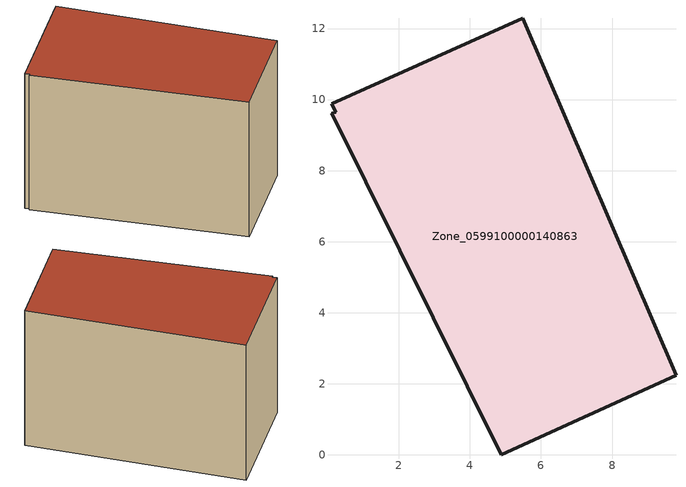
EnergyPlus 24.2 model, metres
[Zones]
Zone_0599100000140863
 floor ground (C_G): 0.1,9.88 5.49,12.29 9.8,2.24 4.88,0 0.11,9.61 0.22,9.65 z0
 wall outside (C_F): 9.8,2.24 5.49,12.29 0.1,9.88 0.22,9.65 0.11,9.61 4.88,0 9.8,2.24 z0:7.74
 roof outside (C_R): 5.49,12.29 0.1,9.88 0.22,9.65 0.11,9.61 4.88,0 9.8,2.24 z7.74
[BUILDING]
Pand.0599100000140863: North Axis=0; Terrain=City; Loads Convergence Tolerance Value=0.04; Temperature Convergence Tolerance Value=0.4; Solar Distribution=FullExterior; Maximum Number of Warmup Days=25; Minimum Number of Warmup Days=1
[Site:Location]
Rotterdam.The.Hague.AP_ZH_NLD Design_Conditions: Latitude=51.96; Longitude=4.45; Time Zone=1; Elevation=-4.5
[SITE:GROUNDTEMPERATURE:BUILDINGSURFACE]
18, 18, 18, 18, 18, 18, 18, 18, 18, 18, 18, 18
[MATERIAL] Thermal Absorptance=0.9; Solar Absorptance=0.7; Visible Absorptance=0.7
Name | Roughness | Thickness | Conductivity | Density | Specific Heat
G.TI.1946 | MediumSmooth | 0.15 | 1 | 540 | 1210
F.TI.1946 | Rough | 0.3 | 0.857143 | 1920 | 840
R.TI.1946 | MediumRough | 0.2 | 0.1 | 1500 | 1000
[CONSTRUCTION]
C_G: G.TI.1946
C_F: F.TI.1946
C_R: R.TI.1946
[ZONE]
Zone_0599100000140863: Type=1; Multiplier=1; Ceiling Height=Autocalculate; Volume=Autocalculate; Floor Area=autocalculate; Part of Total Floor Area=Yes
[ZONEINFILTRATION:DESIGNFLOWRATE]
Infil_Zone_0599100000140863: Zone or ZoneList or Space or SpaceList=Zone_0599100000140863; Schedule=AlwaysOn; Design Flow Rate Calculation Method=Flow/Area; Flow Rate per Floor Area=0.003; Constant Term Coefficient=1; Temperature Term Coefficient=0; Velocity Term Coefficient=0; Velocity Squared Term Coefficient=0
[HVACTEMPLATE:ZONE:IDEALLOADSAIRSYSTEM]
Zone_0599100000140863: Maximum Heating Supply Air Temperature=50; Minimum Cooling Supply Air Temperature=13; Maximum Heating Supply Air Humidity Ratio=0.0156; Minimum Cooling Supply Air Humidity Ratio=0.0077; Heating Limit=NoLimit; Cooling Limit=NoLimit; Dehumidification Control Type=ConstantSensibleHeatRatio; Cooling Sensible Heat Ratio=0.7; Dehumidification Setpoint=60; Humidification Control Type=None; Humidification Setpoint=30; Outdoor Air Method=None; Outdoor Air Flow Rate per Person=0.00944; Outdoor Air Flow Rate per Zone Floor Area=0; Outdoor Air Flow Rate per Zone=0; Demand Controlled Ventilation Type=None; Outdoor Air Economizer Type=NoEconomizer; Heat Recovery Type=None; Sensible Heat Recovery Effectiveness=0.7; Latent Heat Recovery Effectiveness=0.65
[ZONECONTROL:THERMOSTAT]
ThermostatControl_Zone_0599100000140863: Zone or ZoneList=Zone_0599100000140863; Control Type Schedule=DualSetpointControlType; Control 1=Thermostat_Zone_0599100000140863; Temperature Difference Between Cutout And Setpoint=0
[THERMOSTATSETPOINT:DUALSETPOINT]
Thermostat_Zone_0599100000140863: Heating Setpoint Temperature Schedule=HeatingSetpoint_Zone_0599100000140863; Cooling Setpoint Temperature Schedule=CoolingSetpoint_Zone_0599100000140863
[SCHEDULE:COMPACT]
HeatingSetpoint_Zone_0599100000140863: Through: 12/31, For: AllDays, Until: 24:00, 21
CoolingSetpoint_Zone_0599100000140863: Through: 12/31, For: AllDays, Until: 24:00, 24
DualSetpointControlType: Through: 12/31, For: AllDays, Until: 24:00, 4
AlwaysOn: Through: 12/31, For: AllDays, Until: 24:00, 1
